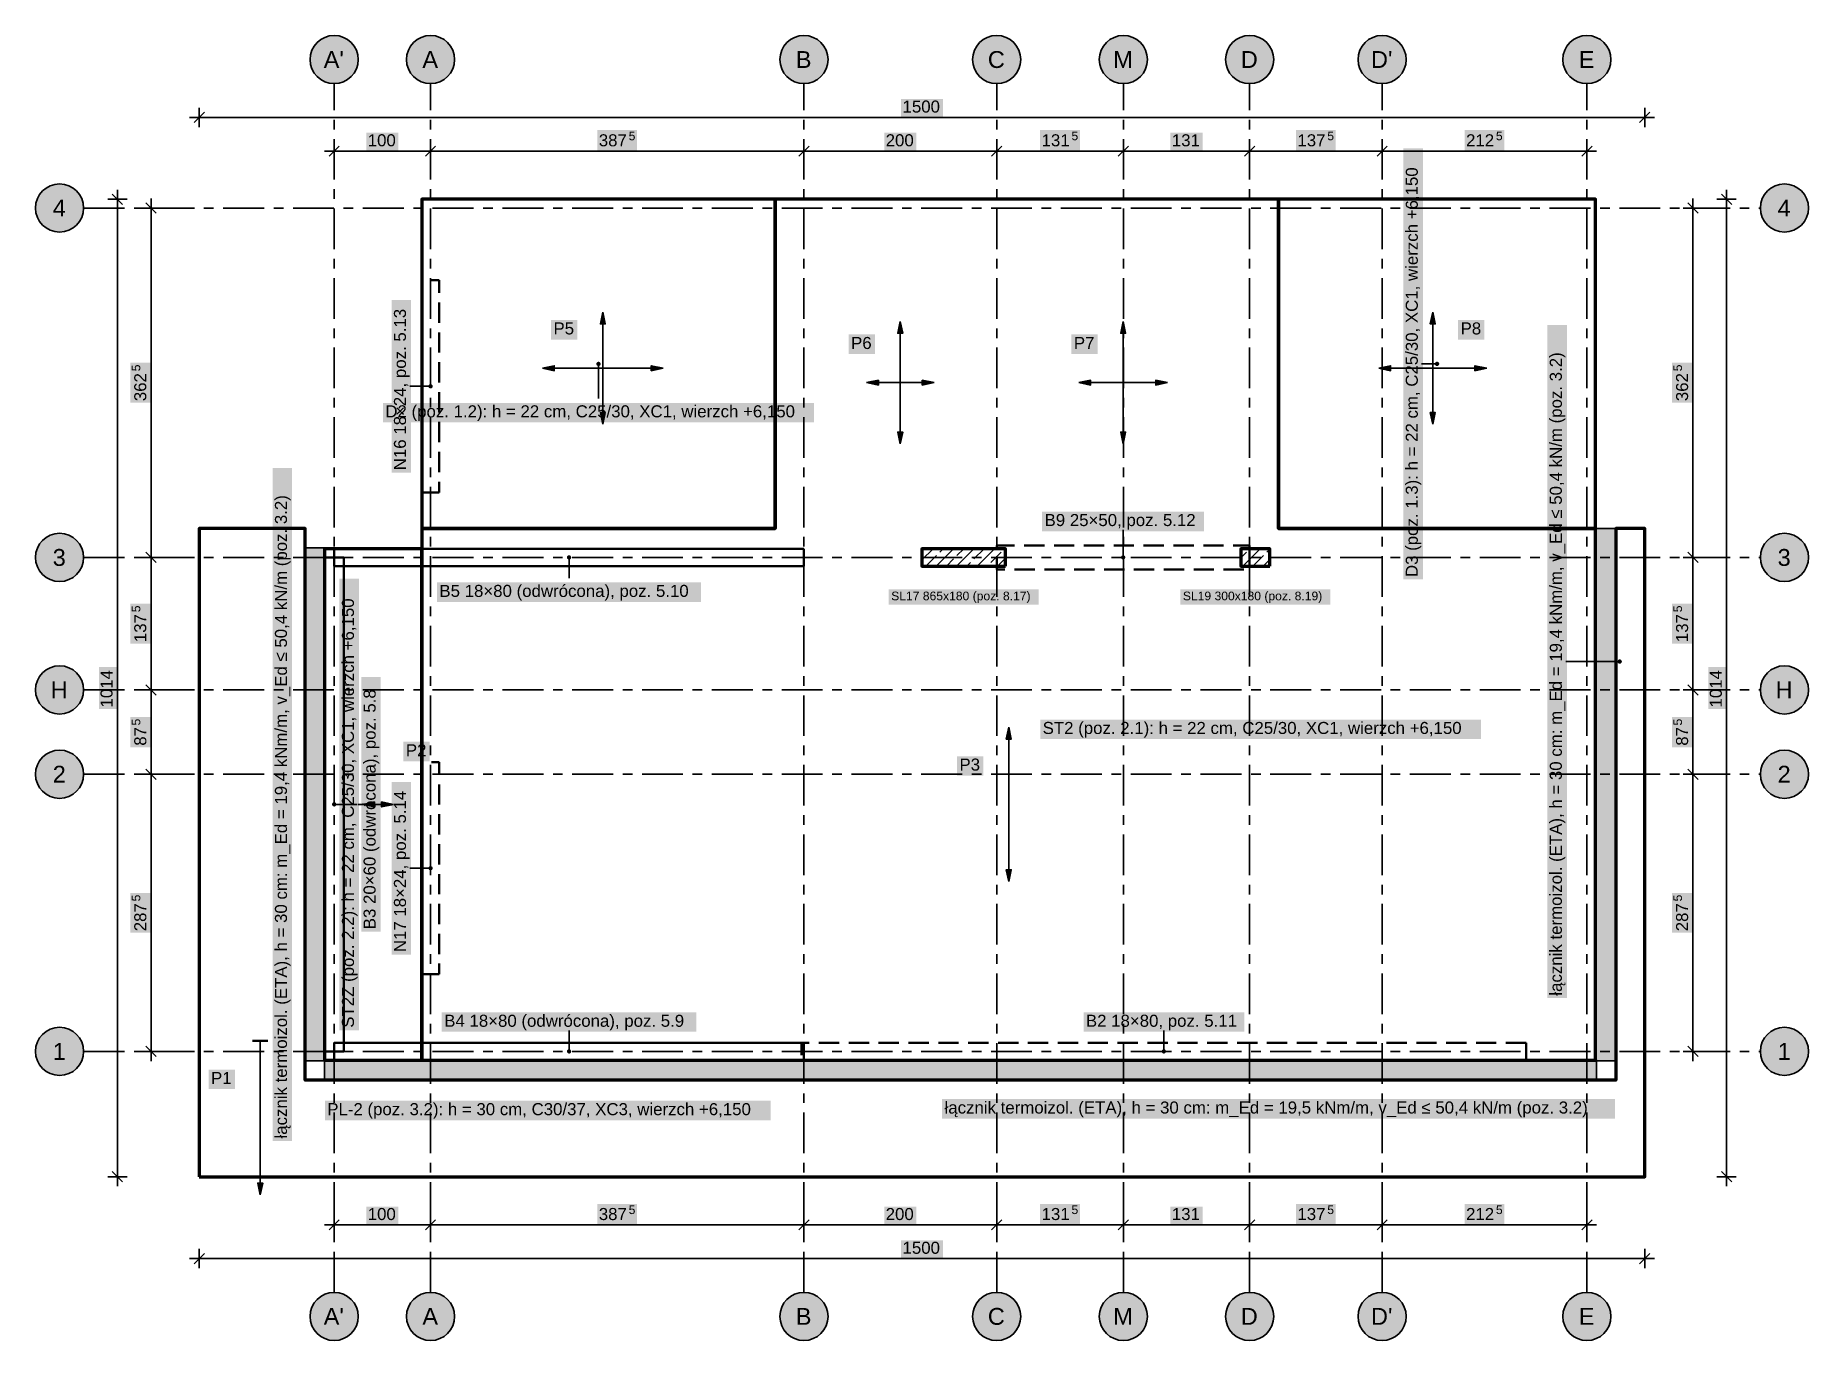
# Model space of a CAD drawing. Header units: metres. Extents: x -4.1 to 14.3, y -3 to 10.5.
import ezdxf

# ---------------------------------------------------------------- set-up
doc = ezdxf.new("R2010")
doc.units = ezdxf.units.M
doc.linetypes.add('KRESKOWA', pattern=[5.25, 4.2, -1.05])
doc.linetypes.add('PUNKTOWA', pattern=[10.5, 8.4, -1.05, 0, -1.05])
for name, color, linetype, lineweight in [('A-KRESKOWANIE', 8, 'Continuous', 18), ('A-MASKA', 7, 'Continuous', 18), ('A-OPISY', 2, 'Continuous', 25), ('K-KONSTR', 7, 'Continuous', 50), ('K-OSIE', 1, 'PUNKTOWA', 25), ('K-WYMIARY', 1, 'Continuous', 25)]:
    doc.layers.add(name, color=color, linetype=linetype, lineweight=lineweight)
doc.styles.add('PL_ARIAL', font='arial.ttf')

msp = doc.modelspace()

# ---------------------------------------------------------------- hatches: boundary and pattern name
at = {"layer": 'A-MASKA', "true_color": 0xffffff}
for points in [[(4.883, 9.697), (5.317, 9.697), (5.317, 9.88), (4.883, 9.88)], [(-0.667, 9.348), (-0.333, 9.348), (-0.333, 9.53), (-0.667, 9.53)], [(1.731, 9.348), (2.144, 9.348), (2.144, 9.558), (1.731, 9.558)], [(4.708, 9.348), (5.042, 9.348), (5.042, 9.53), (4.708, 9.53)], [(6.326, 9.348), (6.739, 9.348), (6.739, 9.558), (6.326, 9.558)], [(7.678, 9.348), (8.012, 9.348), (8.012, 9.53), (7.678, 9.53)], [(8.981, 9.348), (9.394, 9.348), (9.394, 9.558), (8.981, 9.558)], [(10.731, 9.348), (11.144, 9.348), (11.144, 9.558), (10.731, 9.558)], [(10.298, 4.896), (10.298, 9.369), (10.095, 9.369), (10.095, 4.896)], [(-0.203, 6.004), (-0.203, 7.796), (-0.405, 7.796), (-0.405, 6.004)], [(1.251, 7.385), (1.524, 7.385), (1.524, 7.587), (1.251, 7.587)], [(10.664, 7.385), (10.936, 7.385), (10.936, 7.587), (10.664, 7.587)], [(4.339, 7.235), (4.611, 7.235), (4.611, 7.438), (4.339, 7.438)], [(6.651, 7.235), (6.924, 7.235), (6.924, 7.438), (6.651, 7.438)], [(11.793, 0.553), (11.793, 7.535), (11.59, 7.535), (11.59, 0.553)], [(-2.907, 6.731), (-2.907, 7.144), (-3.117, 7.144), (-3.117, 6.731)], [(13.092, 6.731), (13.092, 7.144), (12.882, 7.144), (12.882, 6.731)], [(-0.494, 6.525), (3.979, 6.525), (3.979, 6.728), (-0.494, 6.728)], [(-1.438, -0.929), (-1.438, 6.054), (-1.64, 6.054), (-1.64, -0.929)], [(6.347, 5.397), (8.028, 5.397), (8.028, 5.6), (6.347, 5.6)], [(-0.743, 0.22), (-0.743, 4.905), (-0.945, 4.905), (-0.945, 0.22)], [(0.067, 4.662), (2.808, 4.662), (2.808, 4.865), (0.067, 4.865)], [(4.755, 4.635), (6.31, 4.635), (6.31, 4.795), (4.755, 4.795)], [(7.782, 4.635), (9.338, 4.635), (9.338, 4.795), (7.782, 4.795)], [(-2.907, 4.231), (-2.907, 4.644), (-3.117, 4.644), (-3.117, 4.231)], [(13.092, 4.231), (13.092, 4.644), (12.882, 4.644), (12.882, 4.231)], [(-3.257, 3.553), (-3.257, 3.987), (-3.44, 3.987), (-3.44, 3.553)], [(-0.518, 1.242), (-0.518, 3.883), (-0.72, 3.883), (-0.72, 1.242)], [(13.442, 3.553), (13.442, 3.987), (13.26, 3.987), (13.26, 3.553)], [(-2.907, 3.156), (-2.907, 3.469), (-3.117, 3.469), (-3.117, 3.156)], [(6.327, 3.24), (10.902, 3.24), (10.902, 3.443), (6.327, 3.443)], [(13.092, 3.156), (13.092, 3.469), (12.882, 3.469), (12.882, 3.156)], [(-0.281, 3.01), (-0.009, 3.01), (-0.009, 3.212), (-0.281, 3.212)], [(5.464, 2.86), (5.736, 2.86), (5.736, 3.062), (5.464, 3.062)], [(-0.203, 1.004), (-0.203, 2.796), (-0.405, 2.796), (-0.405, 1.004)], [(-2.907, 1.231), (-2.907, 1.644), (-3.117, 1.644), (-3.117, 1.231)], [(13.092, 1.231), (13.092, 1.644), (12.882, 1.644), (12.882, 1.231)], [(0.117, 0.203), (2.758, 0.203), (2.758, 0.405), (0.117, 0.405)], [(6.776, 0.203), (8.444, 0.203), (8.444, 0.405), (6.776, 0.405)], [(-2.303, -0.392), (-2.031, -0.392), (-2.031, -0.189), (-2.303, -0.189)], [(-1.097, -0.715), (3.528, -0.715), (3.528, -0.512), (-1.097, -0.512)], [(5.309, -0.698), (12.291, -0.698), (12.291, -0.495), (5.309, -0.495)], [(-0.667, -1.792), (-0.333, -1.792), (-0.333, -1.61), (-0.667, -1.61)], [(1.731, -1.792), (2.144, -1.792), (2.144, -1.583), (1.731, -1.583)], [(4.708, -1.792), (5.042, -1.792), (5.042, -1.61), (4.708, -1.61)], [(6.326, -1.792), (6.739, -1.792), (6.739, -1.583), (6.326, -1.583)], [(7.678, -1.792), (8.012, -1.792), (8.012, -1.61), (7.678, -1.61)], [(8.981, -1.792), (9.394, -1.792), (9.394, -1.583), (8.981, -1.583)], [(10.731, -1.792), (11.144, -1.792), (11.144, -1.583), (10.731, -1.583)], [(4.883, -2.143), (5.317, -2.143), (5.317, -1.96), (4.883, -1.96)]]:
    msp.add_hatch(color=7, dxfattribs=at).paths.add_polyline_path(points)
at = {"layer": 'A-OPISY', "true_color": 0x000000}
for points in [[(1.788, 7.669), (1.813, 7.547), (1.762, 7.547)], [(4.875, 7.572), (4.901, 7.45), (4.849, 7.45)], [(7.188, 7.572), (7.213, 7.45), (7.162, 7.45)], [(10.4, 7.669), (10.426, 7.547), (10.374, 7.547)], [(1.162, 7.088), (1.284, 7.113), (1.284, 7.062)], [(1.765, 7.133), (1.764, 7.138), (1.762, 7.144), (1.758, 7.148), (1.754, 7.152), (1.748, 7.154), (1.743, 7.155), (1.737, 7.154), (1.731, 7.152), (1.727, 7.148), (1.723, 7.144), (1.721, 7.138), (1.72, 7.133), (1.721, 7.127), (1.723, 7.121), (1.727, 7.117), (1.731, 7.113), (1.737, 7.111), (1.743, 7.11), (1.748, 7.111), (1.754, 7.113), (1.758, 7.117), (1.762, 7.121), (1.764, 7.127)], [(2.413, 7.088), (2.291, 7.062), (2.291, 7.113)], [(9.84, 7.088), (9.962, 7.113), (9.962, 7.062)], [(10.468, 7.133), (10.467, 7.138), (10.464, 7.144), (10.461, 7.148), (10.456, 7.152), (10.451, 7.154), (10.445, 7.155), (10.439, 7.154), (10.434, 7.152), (10.429, 7.148), (10.426, 7.144), (10.423, 7.138), (10.422, 7.133), (10.423, 7.127), (10.426, 7.121), (10.429, 7.117), (10.434, 7.113), (10.439, 7.111), (10.445, 7.11), (10.451, 7.111), (10.456, 7.113), (10.461, 7.117), (10.464, 7.121), (10.467, 7.127)], [(10.96, 7.088), (10.838, 7.062), (10.838, 7.113)], [(0.023, 6.9), (0.022, 6.906), (0.019, 6.911), (0.016, 6.916), (0.011, 6.919), (0.006, 6.922), (0, 6.923), (-0.006, 6.922), (-0.011, 6.919), (-0.016, 6.916), (-0.019, 6.911), (-0.022, 6.906), (-0.023, 6.9), (-0.022, 6.894), (-0.019, 6.889), (-0.016, 6.884), (-0.011, 6.881), (-0.006, 6.878), (0, 6.878), (0.006, 6.878), (0.011, 6.881), (0.016, 6.884), (0.019, 6.889), (0.022, 6.894)], [(4.525, 6.938), (4.647, 6.963), (4.647, 6.912)], [(5.225, 6.938), (5.103, 6.912), (5.103, 6.963)], [(6.728, 6.938), (6.85, 6.963), (6.85, 6.912)], [(7.647, 6.938), (7.525, 6.912), (7.525, 6.963)], [(1.788, 6.506), (1.762, 6.628), (1.813, 6.628)], [(10.4, 6.506), (10.374, 6.628), (10.426, 6.628)], [(4.875, 6.303), (4.849, 6.425), (4.901, 6.425)], [(7.188, 6.303), (7.162, 6.425), (7.213, 6.425)], [(1.46, 5.125), (1.459, 5.131), (1.457, 5.136), (1.453, 5.141), (1.449, 5.144), (1.443, 5.147), (1.438, 5.147), (1.432, 5.147), (1.426, 5.144), (1.422, 5.141), (1.418, 5.136), (1.416, 5.131), (1.415, 5.125), (1.416, 5.119), (1.418, 5.114), (1.422, 5.109), (1.426, 5.106), (1.432, 5.103), (1.438, 5.103), (1.443, 5.103), (1.449, 5.106), (1.453, 5.109), (1.457, 5.114), (1.459, 5.119)], [(7.21, 5.125), (7.209, 5.131), (7.207, 5.136), (7.203, 5.141), (7.199, 5.144), (7.193, 5.147), (7.188, 5.147), (7.182, 5.147), (7.176, 5.144), (7.172, 5.141), (7.168, 5.136), (7.166, 5.131), (7.165, 5.125), (7.166, 5.119), (7.168, 5.114), (7.172, 5.109), (7.176, 5.106), (7.182, 5.103), (7.188, 5.103), (7.193, 5.103), (7.199, 5.106), (7.203, 5.109), (7.207, 5.114), (7.209, 5.119)], [(12.363, 4.044), (12.362, 4.05), (12.359, 4.055), (12.356, 4.06), (12.351, 4.063), (12.346, 4.066), (12.34, 4.066), (12.334, 4.066), (12.329, 4.063), (12.324, 4.06), (12.321, 4.055), (12.318, 4.05), (12.317, 4.044), (12.318, 4.038), (12.321, 4.033), (12.324, 4.028), (12.329, 4.024), (12.334, 4.022), (12.34, 4.021), (12.346, 4.022), (12.351, 4.024), (12.356, 4.028), (12.359, 4.033), (12.362, 4.038)], [(6, 3.362), (6.026, 3.24), (5.974, 3.24)], [(-0.978, 2.562), (-0.978, 2.568), (-0.981, 2.574), (-0.984, 2.578), (-0.989, 2.582), (-0.994, 2.584), (-1, 2.585), (-1.006, 2.584), (-1.011, 2.582), (-1.016, 2.578), (-1.019, 2.574), (-1.022, 2.568), (-1.022, 2.562), (-1.022, 2.557), (-1.019, 2.551), (-1.016, 2.547), (-1.011, 2.543), (-1.006, 2.541), (-1, 2.54), (-0.994, 2.541), (-0.989, 2.543), (-0.984, 2.547), (-0.981, 2.551), (-0.978, 2.557)], [(-0.704, 2.562), (-0.582, 2.588), (-0.582, 2.537)], [(-0.573, 2.562), (-0.573, 2.568), (-0.576, 2.574), (-0.579, 2.578), (-0.584, 2.582), (-0.589, 2.584), (-0.595, 2.585), (-0.601, 2.584), (-0.606, 2.582), (-0.611, 2.578), (-0.614, 2.574), (-0.617, 2.568), (-0.618, 2.562), (-0.617, 2.557), (-0.614, 2.551), (-0.611, 2.547), (-0.606, 2.543), (-0.601, 2.541), (-0.595, 2.54), (-0.589, 2.541), (-0.584, 2.543), (-0.579, 2.547), (-0.576, 2.551), (-0.573, 2.557)], [(-0.386, 2.562), (-0.508, 2.537), (-0.508, 2.588)], [(0.023, 1.9), (0.022, 1.906), (0.019, 1.911), (0.016, 1.916), (0.011, 1.919), (0.006, 1.922), (0, 1.922), (-0.006, 1.922), (-0.011, 1.919), (-0.016, 1.916), (-0.019, 1.911), (-0.022, 1.906), (-0.023, 1.9), (-0.022, 1.894), (-0.019, 1.889), (-0.016, 1.884), (-0.011, 1.881), (-0.006, 1.878), (0, 1.877), (0.006, 1.878), (0.011, 1.881), (0.016, 1.884), (0.019, 1.889), (0.022, 1.894)], [(6, 1.762), (5.974, 1.885), (6.026, 1.885)], [(1.46, 0), (1.459, 0.006), (1.457, 0.011), (1.453, 0.016), (1.449, 0.019), (1.443, 0.022), (1.438, 0.023), (1.432, 0.022), (1.426, 0.019), (1.422, 0.016), (1.418, 0.011), (1.416, 0.006), (1.415, 0), (1.416, -0.006), (1.418, -0.011), (1.422, -0.016), (1.426, -0.019), (1.432, -0.022), (1.438, -0.023), (1.443, -0.022), (1.449, -0.019), (1.453, -0.016), (1.457, -0.011), (1.459, -0.006)], [(7.632, 0), (7.632, 0.006), (7.629, 0.011), (7.626, 0.016), (7.621, 0.019), (7.616, 0.022), (7.61, 0.023), (7.604, 0.022), (7.599, 0.019), (7.594, 0.016), (7.591, 0.011), (7.588, 0.006), (7.587, 0), (7.588, -0.006), (7.591, -0.011), (7.594, -0.016), (7.599, -0.019), (7.604, -0.022), (7.61, -0.023), (7.616, -0.022), (7.621, -0.019), (7.626, -0.016), (7.629, -0.011), (7.632, -0.006)], [(-1.767, -1.489), (-1.793, -1.367), (-1.741, -1.367)]]:
    msp.add_hatch(color=7, dxfattribs=at).paths.add_polyline_path(points)
at = {"layer": 'K-KONSTR', "true_color": 0x9a9a9a}
for points in [[(12.3, 5.425), (12.3, -0.099), (12.09, -0.099), (12.09, 5.425)], [(-1.3, -0.099), (-1.3, 5.224), (-1.1, 5.224), (-1.1, -0.099)], [(12.1, -0.3), (-1.1, -0.3), (-1.1, -0.09), (12.1, -0.09)]]:
    msp.add_hatch(color=7, dxfattribs=at).paths.add_polyline_path(points)
at = {"layer": 'K-OSIE', "true_color": 0xffffff}
for points in [[(-0.75, 10.29), (-0.752, 10.323), (-0.759, 10.355), (-0.769, 10.386), (-0.783, 10.415), (-0.802, 10.442), (-0.823, 10.467), (-0.848, 10.488), (-0.875, 10.507), (-0.904, 10.521), (-0.935, 10.531), (-0.967, 10.538), (-1, 10.54), (-1.033, 10.538), (-1.065, 10.531), (-1.096, 10.521), (-1.125, 10.507), (-1.152, 10.488), (-1.177, 10.467), (-1.198, 10.442), (-1.217, 10.415), (-1.231, 10.386), (-1.241, 10.355), (-1.248, 10.323), (-1.25, 10.29), (-1.248, 10.257), (-1.241, 10.225), (-1.231, 10.194), (-1.217, 10.165), (-1.198, 10.138), (-1.177, 10.113), (-1.152, 10.092), (-1.125, 10.073), (-1.096, 10.059), (-1.065, 10.049), (-1.033, 10.042), (-1, 10.04), (-0.967, 10.042), (-0.935, 10.049), (-0.904, 10.059), (-0.875, 10.073), (-0.848, 10.092), (-0.823, 10.113), (-0.802, 10.138), (-0.783, 10.165), (-0.769, 10.194), (-0.759, 10.225), (-0.752, 10.257)], [(0.25, 10.29), (0.248, 10.323), (0.241, 10.355), (0.231, 10.386), (0.217, 10.415), (0.198, 10.442), (0.177, 10.467), (0.152, 10.488), (0.125, 10.507), (0.096, 10.521), (0.065, 10.531), (0.033, 10.538), (0, 10.54), (-0.033, 10.538), (-0.065, 10.531), (-0.096, 10.521), (-0.125, 10.507), (-0.152, 10.488), (-0.177, 10.467), (-0.198, 10.442), (-0.217, 10.415), (-0.231, 10.386), (-0.241, 10.355), (-0.248, 10.323), (-0.25, 10.29), (-0.248, 10.257), (-0.241, 10.225), (-0.231, 10.194), (-0.217, 10.165), (-0.198, 10.138), (-0.177, 10.113), (-0.152, 10.092), (-0.125, 10.073), (-0.096, 10.059), (-0.065, 10.049), (-0.033, 10.042), (0, 10.04), (0.033, 10.042), (0.065, 10.049), (0.096, 10.059), (0.125, 10.073), (0.152, 10.092), (0.177, 10.113), (0.198, 10.138), (0.217, 10.165), (0.231, 10.194), (0.241, 10.225), (0.248, 10.257)], [(4.125, 10.29), (4.123, 10.323), (4.116, 10.355), (4.106, 10.386), (4.092, 10.415), (4.073, 10.442), (4.052, 10.467), (4.027, 10.488), (4, 10.507), (3.971, 10.521), (3.94, 10.531), (3.908, 10.538), (3.875, 10.54), (3.842, 10.538), (3.81, 10.531), (3.779, 10.521), (3.75, 10.507), (3.723, 10.488), (3.698, 10.467), (3.677, 10.442), (3.658, 10.415), (3.644, 10.386), (3.634, 10.355), (3.627, 10.323), (3.625, 10.29), (3.627, 10.257), (3.634, 10.225), (3.644, 10.194), (3.658, 10.165), (3.677, 10.138), (3.698, 10.113), (3.723, 10.092), (3.75, 10.073), (3.779, 10.059), (3.81, 10.049), (3.842, 10.042), (3.875, 10.04), (3.908, 10.042), (3.94, 10.049), (3.971, 10.059), (4, 10.073), (4.027, 10.092), (4.052, 10.113), (4.073, 10.138), (4.092, 10.165), (4.106, 10.194), (4.116, 10.225), (4.123, 10.257)], [(6.125, 10.29), (6.123, 10.323), (6.116, 10.355), (6.106, 10.386), (6.092, 10.415), (6.073, 10.442), (6.052, 10.467), (6.027, 10.488), (6, 10.507), (5.971, 10.521), (5.94, 10.531), (5.908, 10.538), (5.875, 10.54), (5.842, 10.538), (5.81, 10.531), (5.779, 10.521), (5.75, 10.507), (5.723, 10.488), (5.698, 10.467), (5.677, 10.442), (5.658, 10.415), (5.644, 10.386), (5.634, 10.355), (5.627, 10.323), (5.625, 10.29), (5.627, 10.257), (5.634, 10.225), (5.644, 10.194), (5.658, 10.165), (5.677, 10.138), (5.698, 10.113), (5.723, 10.092), (5.75, 10.073), (5.779, 10.059), (5.81, 10.049), (5.842, 10.042), (5.875, 10.04), (5.908, 10.042), (5.94, 10.049), (5.971, 10.059), (6, 10.073), (6.027, 10.092), (6.052, 10.113), (6.073, 10.138), (6.092, 10.165), (6.106, 10.194), (6.116, 10.225), (6.123, 10.257)], [(7.44, 10.29), (7.438, 10.323), (7.431, 10.355), (7.421, 10.386), (7.407, 10.415), (7.388, 10.442), (7.367, 10.467), (7.342, 10.488), (7.315, 10.507), (7.286, 10.521), (7.255, 10.531), (7.223, 10.538), (7.19, 10.54), (7.157, 10.538), (7.125, 10.531), (7.094, 10.521), (7.065, 10.507), (7.038, 10.488), (7.013, 10.467), (6.992, 10.442), (6.973, 10.415), (6.959, 10.386), (6.949, 10.355), (6.942, 10.323), (6.94, 10.29), (6.942, 10.257), (6.949, 10.225), (6.959, 10.194), (6.973, 10.165), (6.992, 10.138), (7.013, 10.113), (7.038, 10.092), (7.065, 10.073), (7.094, 10.059), (7.125, 10.049), (7.157, 10.042), (7.19, 10.04), (7.223, 10.042), (7.255, 10.049), (7.286, 10.059), (7.315, 10.073), (7.342, 10.092), (7.367, 10.113), (7.388, 10.138), (7.407, 10.165), (7.421, 10.194), (7.431, 10.225), (7.438, 10.257)], [(8.75, 10.29), (8.748, 10.323), (8.741, 10.355), (8.731, 10.386), (8.717, 10.415), (8.698, 10.442), (8.677, 10.467), (8.652, 10.488), (8.625, 10.507), (8.596, 10.521), (8.565, 10.531), (8.533, 10.538), (8.5, 10.54), (8.467, 10.538), (8.435, 10.531), (8.404, 10.521), (8.375, 10.507), (8.348, 10.488), (8.323, 10.467), (8.302, 10.442), (8.283, 10.415), (8.269, 10.386), (8.259, 10.355), (8.252, 10.323), (8.25, 10.29), (8.252, 10.257), (8.259, 10.225), (8.269, 10.194), (8.283, 10.165), (8.302, 10.138), (8.323, 10.113), (8.348, 10.092), (8.375, 10.073), (8.404, 10.059), (8.435, 10.049), (8.467, 10.042), (8.5, 10.04), (8.533, 10.042), (8.565, 10.049), (8.596, 10.059), (8.625, 10.073), (8.652, 10.092), (8.677, 10.113), (8.698, 10.138), (8.717, 10.165), (8.731, 10.194), (8.741, 10.225), (8.748, 10.257)], [(10.125, 10.29), (10.123, 10.323), (10.116, 10.355), (10.106, 10.386), (10.092, 10.415), (10.073, 10.442), (10.052, 10.467), (10.027, 10.488), (10, 10.507), (9.971, 10.521), (9.94, 10.531), (9.908, 10.538), (9.875, 10.54), (9.842, 10.538), (9.81, 10.531), (9.779, 10.521), (9.75, 10.507), (9.723, 10.488), (9.698, 10.467), (9.677, 10.442), (9.658, 10.415), (9.644, 10.386), (9.634, 10.355), (9.627, 10.323), (9.625, 10.29), (9.627, 10.257), (9.634, 10.225), (9.644, 10.194), (9.658, 10.165), (9.677, 10.138), (9.698, 10.113), (9.723, 10.092), (9.75, 10.073), (9.779, 10.059), (9.81, 10.049), (9.842, 10.042), (9.875, 10.04), (9.908, 10.042), (9.94, 10.049), (9.971, 10.059), (10, 10.073), (10.027, 10.092), (10.052, 10.113), (10.073, 10.138), (10.092, 10.165), (10.106, 10.194), (10.116, 10.225), (10.123, 10.257)], [(12.25, 10.29), (12.248, 10.323), (12.241, 10.355), (12.231, 10.386), (12.217, 10.415), (12.198, 10.442), (12.177, 10.467), (12.152, 10.488), (12.125, 10.507), (12.096, 10.521), (12.065, 10.531), (12.033, 10.538), (12, 10.54), (11.967, 10.538), (11.935, 10.531), (11.904, 10.521), (11.875, 10.507), (11.848, 10.488), (11.823, 10.467), (11.802, 10.442), (11.783, 10.415), (11.769, 10.386), (11.759, 10.355), (11.752, 10.323), (11.75, 10.29), (11.752, 10.257), (11.759, 10.225), (11.769, 10.194), (11.783, 10.165), (11.802, 10.138), (11.823, 10.113), (11.848, 10.092), (11.875, 10.073), (11.904, 10.059), (11.935, 10.049), (11.967, 10.042), (12, 10.04), (12.033, 10.042), (12.065, 10.049), (12.096, 10.059), (12.125, 10.073), (12.152, 10.092), (12.177, 10.113), (12.198, 10.138), (12.217, 10.165), (12.231, 10.194), (12.241, 10.225), (12.248, 10.257)], [(-3.6, 8.75), (-3.602, 8.783), (-3.609, 8.815), (-3.619, 8.846), (-3.633, 8.875), (-3.652, 8.902), (-3.673, 8.927), (-3.698, 8.948), (-3.725, 8.967), (-3.754, 8.981), (-3.785, 8.991), (-3.817, 8.998), (-3.85, 9), (-3.883, 8.998), (-3.915, 8.991), (-3.946, 8.981), (-3.975, 8.967), (-4.002, 8.948), (-4.027, 8.927), (-4.048, 8.902), (-4.067, 8.875), (-4.081, 8.846), (-4.091, 8.815), (-4.098, 8.783), (-4.1, 8.75), (-4.098, 8.717), (-4.091, 8.685), (-4.081, 8.654), (-4.067, 8.625), (-4.048, 8.598), (-4.027, 8.573), (-4.002, 8.552), (-3.975, 8.533), (-3.946, 8.519), (-3.915, 8.509), (-3.883, 8.502), (-3.85, 8.5), (-3.817, 8.502), (-3.785, 8.509), (-3.754, 8.519), (-3.725, 8.533), (-3.698, 8.552), (-3.673, 8.573), (-3.652, 8.598), (-3.633, 8.625), (-3.619, 8.654), (-3.609, 8.685), (-3.602, 8.717)], [(14.3, 8.75), (14.298, 8.783), (14.291, 8.815), (14.281, 8.846), (14.267, 8.875), (14.248, 8.902), (14.227, 8.927), (14.202, 8.948), (14.175, 8.967), (14.146, 8.981), (14.115, 8.991), (14.083, 8.998), (14.05, 9), (14.017, 8.998), (13.985, 8.991), (13.954, 8.981), (13.925, 8.967), (13.898, 8.948), (13.873, 8.927), (13.852, 8.902), (13.833, 8.875), (13.819, 8.846), (13.809, 8.815), (13.802, 8.783), (13.8, 8.75), (13.802, 8.717), (13.809, 8.685), (13.819, 8.654), (13.833, 8.625), (13.852, 8.598), (13.873, 8.573), (13.898, 8.552), (13.925, 8.533), (13.954, 8.519), (13.985, 8.509), (14.017, 8.502), (14.05, 8.5), (14.083, 8.502), (14.115, 8.509), (14.146, 8.519), (14.175, 8.533), (14.202, 8.552), (14.227, 8.573), (14.248, 8.598), (14.267, 8.625), (14.281, 8.654), (14.291, 8.685), (14.298, 8.717)], [(-3.6, 5.125), (-3.602, 5.158), (-3.609, 5.19), (-3.619, 5.221), (-3.633, 5.25), (-3.652, 5.277), (-3.673, 5.302), (-3.698, 5.323), (-3.725, 5.342), (-3.754, 5.356), (-3.785, 5.366), (-3.817, 5.373), (-3.85, 5.375), (-3.883, 5.373), (-3.915, 5.366), (-3.946, 5.356), (-3.975, 5.342), (-4.002, 5.323), (-4.027, 5.302), (-4.048, 5.277), (-4.067, 5.25), (-4.081, 5.221), (-4.091, 5.19), (-4.098, 5.158), (-4.1, 5.125), (-4.098, 5.092), (-4.091, 5.06), (-4.081, 5.029), (-4.067, 5), (-4.048, 4.973), (-4.027, 4.948), (-4.002, 4.927), (-3.975, 4.908), (-3.946, 4.894), (-3.915, 4.884), (-3.883, 4.877), (-3.85, 4.875), (-3.817, 4.877), (-3.785, 4.884), (-3.754, 4.894), (-3.725, 4.908), (-3.698, 4.927), (-3.673, 4.948), (-3.652, 4.973), (-3.633, 5), (-3.619, 5.029), (-3.609, 5.06), (-3.602, 5.092)], [(14.3, 5.125), (14.298, 5.158), (14.291, 5.19), (14.281, 5.221), (14.267, 5.25), (14.248, 5.277), (14.227, 5.302), (14.202, 5.323), (14.175, 5.342), (14.146, 5.356), (14.115, 5.366), (14.083, 5.373), (14.05, 5.375), (14.017, 5.373), (13.985, 5.366), (13.954, 5.356), (13.925, 5.342), (13.898, 5.323), (13.873, 5.302), (13.852, 5.277), (13.833, 5.25), (13.819, 5.221), (13.809, 5.19), (13.802, 5.158), (13.8, 5.125), (13.802, 5.092), (13.809, 5.06), (13.819, 5.029), (13.833, 5), (13.852, 4.973), (13.873, 4.948), (13.898, 4.927), (13.925, 4.908), (13.954, 4.894), (13.985, 4.884), (14.017, 4.877), (14.05, 4.875), (14.083, 4.877), (14.115, 4.884), (14.146, 4.894), (14.175, 4.908), (14.202, 4.927), (14.227, 4.948), (14.248, 4.973), (14.267, 5), (14.281, 5.029), (14.291, 5.06), (14.298, 5.092)], [(-3.6, 3.75), (-3.602, 3.783), (-3.609, 3.815), (-3.619, 3.846), (-3.633, 3.875), (-3.652, 3.902), (-3.673, 3.927), (-3.698, 3.948), (-3.725, 3.967), (-3.754, 3.981), (-3.785, 3.991), (-3.817, 3.998), (-3.85, 4), (-3.883, 3.998), (-3.915, 3.991), (-3.946, 3.981), (-3.975, 3.967), (-4.002, 3.948), (-4.027, 3.927), (-4.048, 3.902), (-4.067, 3.875), (-4.081, 3.846), (-4.091, 3.815), (-4.098, 3.783), (-4.1, 3.75), (-4.098, 3.717), (-4.091, 3.685), (-4.081, 3.654), (-4.067, 3.625), (-4.048, 3.598), (-4.027, 3.573), (-4.002, 3.552), (-3.975, 3.533), (-3.946, 3.519), (-3.915, 3.509), (-3.883, 3.502), (-3.85, 3.5), (-3.817, 3.502), (-3.785, 3.509), (-3.754, 3.519), (-3.725, 3.533), (-3.698, 3.552), (-3.673, 3.573), (-3.652, 3.598), (-3.633, 3.625), (-3.619, 3.654), (-3.609, 3.685), (-3.602, 3.717)], [(14.3, 3.75), (14.298, 3.783), (14.291, 3.815), (14.281, 3.846), (14.267, 3.875), (14.248, 3.902), (14.227, 3.927), (14.202, 3.948), (14.175, 3.967), (14.146, 3.981), (14.115, 3.991), (14.083, 3.998), (14.05, 4), (14.017, 3.998), (13.985, 3.991), (13.954, 3.981), (13.925, 3.967), (13.898, 3.948), (13.873, 3.927), (13.852, 3.902), (13.833, 3.875), (13.819, 3.846), (13.809, 3.815), (13.802, 3.783), (13.8, 3.75), (13.802, 3.717), (13.809, 3.685), (13.819, 3.654), (13.833, 3.625), (13.852, 3.598), (13.873, 3.573), (13.898, 3.552), (13.925, 3.533), (13.954, 3.519), (13.985, 3.509), (14.017, 3.502), (14.05, 3.5), (14.083, 3.502), (14.115, 3.509), (14.146, 3.519), (14.175, 3.533), (14.202, 3.552), (14.227, 3.573), (14.248, 3.598), (14.267, 3.625), (14.281, 3.654), (14.291, 3.685), (14.298, 3.717)], [(-3.6, 2.875), (-3.602, 2.908), (-3.609, 2.94), (-3.619, 2.971), (-3.633, 3), (-3.652, 3.027), (-3.673, 3.052), (-3.698, 3.073), (-3.725, 3.092), (-3.754, 3.106), (-3.785, 3.116), (-3.817, 3.123), (-3.85, 3.125), (-3.883, 3.123), (-3.915, 3.116), (-3.946, 3.106), (-3.975, 3.092), (-4.002, 3.073), (-4.027, 3.052), (-4.048, 3.027), (-4.067, 3), (-4.081, 2.971), (-4.091, 2.94), (-4.098, 2.908), (-4.1, 2.875), (-4.098, 2.842), (-4.091, 2.81), (-4.081, 2.779), (-4.067, 2.75), (-4.048, 2.723), (-4.027, 2.698), (-4.002, 2.677), (-3.975, 2.658), (-3.946, 2.644), (-3.915, 2.634), (-3.883, 2.627), (-3.85, 2.625), (-3.817, 2.627), (-3.785, 2.634), (-3.754, 2.644), (-3.725, 2.658), (-3.698, 2.677), (-3.673, 2.698), (-3.652, 2.723), (-3.633, 2.75), (-3.619, 2.779), (-3.609, 2.81), (-3.602, 2.842)], [(14.3, 2.875), (14.298, 2.908), (14.291, 2.94), (14.281, 2.971), (14.267, 3), (14.248, 3.027), (14.227, 3.052), (14.202, 3.073), (14.175, 3.092), (14.146, 3.106), (14.115, 3.116), (14.083, 3.123), (14.05, 3.125), (14.017, 3.123), (13.985, 3.116), (13.954, 3.106), (13.925, 3.092), (13.898, 3.073), (13.873, 3.052), (13.852, 3.027), (13.833, 3), (13.819, 2.971), (13.809, 2.94), (13.802, 2.908), (13.8, 2.875), (13.802, 2.842), (13.809, 2.81), (13.819, 2.779), (13.833, 2.75), (13.852, 2.723), (13.873, 2.698), (13.898, 2.677), (13.925, 2.658), (13.954, 2.644), (13.985, 2.634), (14.017, 2.627), (14.05, 2.625), (14.083, 2.627), (14.115, 2.634), (14.146, 2.644), (14.175, 2.658), (14.202, 2.677), (14.227, 2.698), (14.248, 2.723), (14.267, 2.75), (14.281, 2.779), (14.291, 2.81), (14.298, 2.842)], [(-3.6, 0), (-3.602, 0.033), (-3.609, 0.065), (-3.619, 0.096), (-3.633, 0.125), (-3.652, 0.152), (-3.673, 0.177), (-3.698, 0.198), (-3.725, 0.217), (-3.754, 0.231), (-3.785, 0.241), (-3.817, 0.248), (-3.85, 0.25), (-3.883, 0.248), (-3.915, 0.241), (-3.946, 0.231), (-3.975, 0.217), (-4.002, 0.198), (-4.027, 0.177), (-4.048, 0.152), (-4.067, 0.125), (-4.081, 0.096), (-4.091, 0.065), (-4.098, 0.033), (-4.1, 0), (-4.098, -0.033), (-4.091, -0.065), (-4.081, -0.096), (-4.067, -0.125), (-4.048, -0.152), (-4.027, -0.177), (-4.002, -0.198), (-3.975, -0.217), (-3.946, -0.231), (-3.915, -0.241), (-3.883, -0.248), (-3.85, -0.25), (-3.817, -0.248), (-3.785, -0.241), (-3.754, -0.231), (-3.725, -0.217), (-3.698, -0.198), (-3.673, -0.177), (-3.652, -0.152), (-3.633, -0.125), (-3.619, -0.096), (-3.609, -0.065), (-3.602, -0.033)], [(14.3, 0), (14.298, 0.033), (14.291, 0.065), (14.281, 0.096), (14.267, 0.125), (14.248, 0.152), (14.227, 0.177), (14.202, 0.198), (14.175, 0.217), (14.146, 0.231), (14.115, 0.241), (14.083, 0.248), (14.05, 0.25), (14.017, 0.248), (13.985, 0.241), (13.954, 0.231), (13.925, 0.217), (13.898, 0.198), (13.873, 0.177), (13.852, 0.152), (13.833, 0.125), (13.819, 0.096), (13.809, 0.065), (13.802, 0.033), (13.8, 0), (13.802, -0.033), (13.809, -0.065), (13.819, -0.096), (13.833, -0.125), (13.852, -0.152), (13.873, -0.177), (13.898, -0.198), (13.925, -0.217), (13.954, -0.231), (13.985, -0.241), (14.017, -0.248), (14.05, -0.25), (14.083, -0.248), (14.115, -0.241), (14.146, -0.231), (14.175, -0.217), (14.202, -0.198), (14.227, -0.177), (14.248, -0.152), (14.267, -0.125), (14.281, -0.096), (14.291, -0.065), (14.298, -0.033)], [(-0.75, -2.75), (-0.752, -2.717), (-0.759, -2.685), (-0.769, -2.654), (-0.783, -2.625), (-0.802, -2.598), (-0.823, -2.573), (-0.848, -2.552), (-0.875, -2.533), (-0.904, -2.519), (-0.935, -2.509), (-0.967, -2.502), (-1, -2.5), (-1.033, -2.502), (-1.065, -2.509), (-1.096, -2.519), (-1.125, -2.533), (-1.152, -2.552), (-1.177, -2.573), (-1.198, -2.598), (-1.217, -2.625), (-1.231, -2.654), (-1.241, -2.685), (-1.248, -2.717), (-1.25, -2.75), (-1.248, -2.783), (-1.241, -2.815), (-1.231, -2.846), (-1.217, -2.875), (-1.198, -2.902), (-1.177, -2.927), (-1.152, -2.948), (-1.125, -2.967), (-1.096, -2.981), (-1.065, -2.991), (-1.033, -2.998), (-1, -3), (-0.967, -2.998), (-0.935, -2.991), (-0.904, -2.981), (-0.875, -2.967), (-0.848, -2.948), (-0.823, -2.927), (-0.802, -2.902), (-0.783, -2.875), (-0.769, -2.846), (-0.759, -2.815), (-0.752, -2.783)], [(0.25, -2.75), (0.248, -2.717), (0.241, -2.685), (0.231, -2.654), (0.217, -2.625), (0.198, -2.598), (0.177, -2.573), (0.152, -2.552), (0.125, -2.533), (0.096, -2.519), (0.065, -2.509), (0.033, -2.502), (0, -2.5), (-0.033, -2.502), (-0.065, -2.509), (-0.096, -2.519), (-0.125, -2.533), (-0.152, -2.552), (-0.177, -2.573), (-0.198, -2.598), (-0.217, -2.625), (-0.231, -2.654), (-0.241, -2.685), (-0.248, -2.717), (-0.25, -2.75), (-0.248, -2.783), (-0.241, -2.815), (-0.231, -2.846), (-0.217, -2.875), (-0.198, -2.902), (-0.177, -2.927), (-0.152, -2.948), (-0.125, -2.967), (-0.096, -2.981), (-0.065, -2.991), (-0.033, -2.998), (0, -3), (0.033, -2.998), (0.065, -2.991), (0.096, -2.981), (0.125, -2.967), (0.152, -2.948), (0.177, -2.927), (0.198, -2.902), (0.217, -2.875), (0.231, -2.846), (0.241, -2.815), (0.248, -2.783)], [(4.125, -2.75), (4.123, -2.717), (4.116, -2.685), (4.106, -2.654), (4.092, -2.625), (4.073, -2.598), (4.052, -2.573), (4.027, -2.552), (4, -2.533), (3.971, -2.519), (3.94, -2.509), (3.908, -2.502), (3.875, -2.5), (3.842, -2.502), (3.81, -2.509), (3.779, -2.519), (3.75, -2.533), (3.723, -2.552), (3.698, -2.573), (3.677, -2.598), (3.658, -2.625), (3.644, -2.654), (3.634, -2.685), (3.627, -2.717), (3.625, -2.75), (3.627, -2.783), (3.634, -2.815), (3.644, -2.846), (3.658, -2.875), (3.677, -2.902), (3.698, -2.927), (3.723, -2.948), (3.75, -2.967), (3.779, -2.981), (3.81, -2.991), (3.842, -2.998), (3.875, -3), (3.908, -2.998), (3.94, -2.991), (3.971, -2.981), (4, -2.967), (4.027, -2.948), (4.052, -2.927), (4.073, -2.902), (4.092, -2.875), (4.106, -2.846), (4.116, -2.815), (4.123, -2.783)], [(6.125, -2.75), (6.123, -2.717), (6.116, -2.685), (6.106, -2.654), (6.092, -2.625), (6.073, -2.598), (6.052, -2.573), (6.027, -2.552), (6, -2.533), (5.971, -2.519), (5.94, -2.509), (5.908, -2.502), (5.875, -2.5), (5.842, -2.502), (5.81, -2.509), (5.779, -2.519), (5.75, -2.533), (5.723, -2.552), (5.698, -2.573), (5.677, -2.598), (5.658, -2.625), (5.644, -2.654), (5.634, -2.685), (5.627, -2.717), (5.625, -2.75), (5.627, -2.783), (5.634, -2.815), (5.644, -2.846), (5.658, -2.875), (5.677, -2.902), (5.698, -2.927), (5.723, -2.948), (5.75, -2.967), (5.779, -2.981), (5.81, -2.991), (5.842, -2.998), (5.875, -3), (5.908, -2.998), (5.94, -2.991), (5.971, -2.981), (6, -2.967), (6.027, -2.948), (6.052, -2.927), (6.073, -2.902), (6.092, -2.875), (6.106, -2.846), (6.116, -2.815), (6.123, -2.783)], [(7.44, -2.75), (7.438, -2.717), (7.431, -2.685), (7.421, -2.654), (7.407, -2.625), (7.388, -2.598), (7.367, -2.573), (7.342, -2.552), (7.315, -2.533), (7.286, -2.519), (7.255, -2.509), (7.223, -2.502), (7.19, -2.5), (7.157, -2.502), (7.125, -2.509), (7.094, -2.519), (7.065, -2.533), (7.038, -2.552), (7.013, -2.573), (6.992, -2.598), (6.973, -2.625), (6.959, -2.654), (6.949, -2.685), (6.942, -2.717), (6.94, -2.75), (6.942, -2.783), (6.949, -2.815), (6.959, -2.846), (6.973, -2.875), (6.992, -2.902), (7.013, -2.927), (7.038, -2.948), (7.065, -2.967), (7.094, -2.981), (7.125, -2.991), (7.157, -2.998), (7.19, -3), (7.223, -2.998), (7.255, -2.991), (7.286, -2.981), (7.315, -2.967), (7.342, -2.948), (7.367, -2.927), (7.388, -2.902), (7.407, -2.875), (7.421, -2.846), (7.431, -2.815), (7.438, -2.783)], [(8.75, -2.75), (8.748, -2.717), (8.741, -2.685), (8.731, -2.654), (8.717, -2.625), (8.698, -2.598), (8.677, -2.573), (8.652, -2.552), (8.625, -2.533), (8.596, -2.519), (8.565, -2.509), (8.533, -2.502), (8.5, -2.5), (8.467, -2.502), (8.435, -2.509), (8.404, -2.519), (8.375, -2.533), (8.348, -2.552), (8.323, -2.573), (8.302, -2.598), (8.283, -2.625), (8.269, -2.654), (8.259, -2.685), (8.252, -2.717), (8.25, -2.75), (8.252, -2.783), (8.259, -2.815), (8.269, -2.846), (8.283, -2.875), (8.302, -2.902), (8.323, -2.927), (8.348, -2.948), (8.375, -2.967), (8.404, -2.981), (8.435, -2.991), (8.467, -2.998), (8.5, -3), (8.533, -2.998), (8.565, -2.991), (8.596, -2.981), (8.625, -2.967), (8.652, -2.948), (8.677, -2.927), (8.698, -2.902), (8.717, -2.875), (8.731, -2.846), (8.741, -2.815), (8.748, -2.783)], [(10.125, -2.75), (10.123, -2.717), (10.116, -2.685), (10.106, -2.654), (10.092, -2.625), (10.073, -2.598), (10.052, -2.573), (10.027, -2.552), (10, -2.533), (9.971, -2.519), (9.94, -2.509), (9.908, -2.502), (9.875, -2.5), (9.842, -2.502), (9.81, -2.509), (9.779, -2.519), (9.75, -2.533), (9.723, -2.552), (9.698, -2.573), (9.677, -2.598), (9.658, -2.625), (9.644, -2.654), (9.634, -2.685), (9.627, -2.717), (9.625, -2.75), (9.627, -2.783), (9.634, -2.815), (9.644, -2.846), (9.658, -2.875), (9.677, -2.902), (9.698, -2.927), (9.723, -2.948), (9.75, -2.967), (9.779, -2.981), (9.81, -2.991), (9.842, -2.998), (9.875, -3), (9.908, -2.998), (9.94, -2.991), (9.971, -2.981), (10, -2.967), (10.027, -2.948), (10.052, -2.927), (10.073, -2.902), (10.092, -2.875), (10.106, -2.846), (10.116, -2.815), (10.123, -2.783)], [(12.25, -2.75), (12.248, -2.717), (12.241, -2.685), (12.231, -2.654), (12.217, -2.625), (12.198, -2.598), (12.177, -2.573), (12.152, -2.552), (12.125, -2.533), (12.096, -2.519), (12.065, -2.509), (12.033, -2.502), (12, -2.5), (11.967, -2.502), (11.935, -2.509), (11.904, -2.519), (11.875, -2.533), (11.848, -2.552), (11.823, -2.573), (11.802, -2.598), (11.783, -2.625), (11.769, -2.654), (11.759, -2.685), (11.752, -2.717), (11.75, -2.75), (11.752, -2.783), (11.759, -2.815), (11.769, -2.846), (11.783, -2.875), (11.802, -2.902), (11.823, -2.927), (11.848, -2.948), (11.875, -2.967), (11.904, -2.981), (11.935, -2.991), (11.967, -2.998), (12, -3), (12.033, -2.998), (12.065, -2.991), (12.096, -2.981), (12.125, -2.967), (12.152, -2.948), (12.177, -2.927), (12.198, -2.902), (12.217, -2.875), (12.231, -2.846), (12.241, -2.815), (12.248, -2.783)]]:
    msp.add_hatch(color=7, dxfattribs=at).paths.add_polyline_path(points)

# ---------------------------------------------------------------- linework, layer by layer
at = {"layer": 'A-KRESKOWANIE', "lineweight": 25, "ltscale": 0.05}
for points in [[(5.1, 5.1), (5.215, 5.215)], [(5.109, 5.215), (5.109, 5.215)], [(5.247, 5.035), (5.427, 5.215)], [(5.286, 5.18), (5.321, 5.215)], [(5.459, 5.035), (5.639, 5.215)], [(5.462, 5.144), (5.533, 5.215)], [(5.639, 5.109), (5.745, 5.215)], [(5.671, 5.035), (5.851, 5.215)], [(5.816, 5.073), (5.922, 5.18)], [(5.957, 5.215), (5.957, 5.215)], [(8.41, 5.122), (8.468, 5.18)], [(8.429, 5.035), (8.609, 5.215)], [(8.503, 5.215), (8.503, 5.215)], [(8.68, 5.18), (8.71, 5.21)], [(5.144, 5.038), (5.25, 5.144)], [(5.353, 5.035), (5.427, 5.109)], [(5.565, 5.035), (5.604, 5.073)], [(5.777, 5.035), (5.781, 5.038)], [(5.884, 5.035), (5.965, 5.116)], [(8.538, 5.038), (8.644, 5.144)], [(8.641, 5.035), (8.71, 5.104)]]:
    msp.add_lwpolyline(points, dxfattribs=at)
at = {"layer": 'A-OPISY', "lineweight": 35, "ltscale": 0.05}
for points in [[(1.788, 7.669), (1.813, 7.547), (1.762, 7.547)], [(4.875, 7.572), (4.901, 7.45), (4.849, 7.45)], [(7.188, 7.572), (7.213, 7.45), (7.162, 7.45)], [(10.4, 7.669), (10.426, 7.547), (10.374, 7.547)], [(1.162, 7.088), (1.284, 7.113), (1.284, 7.062)], [(2.413, 7.088), (2.291, 7.062), (2.291, 7.113)], [(9.84, 7.088), (9.962, 7.113), (9.962, 7.062)], [(10.96, 7.088), (10.838, 7.062), (10.838, 7.113)], [(4.525, 6.938), (4.647, 6.963), (4.647, 6.912)], [(5.225, 6.938), (5.103, 6.912), (5.103, 6.963)], [(6.728, 6.938), (6.85, 6.963), (6.85, 6.912)], [(7.647, 6.938), (7.525, 6.912), (7.525, 6.963)], [(1.788, 6.506), (1.762, 6.628), (1.813, 6.628)], [(10.4, 6.506), (10.374, 6.628), (10.426, 6.628)], [(4.875, 6.303), (4.849, 6.425), (4.901, 6.425)], [(7.188, 6.303), (7.162, 6.425), (7.213, 6.425)], [(6, 3.362), (6.026, 3.24), (5.974, 3.24)], [(-0.704, 2.562), (-0.582, 2.588), (-0.582, 2.537)], [(-0.386, 2.562), (-0.508, 2.537), (-0.508, 2.588)], [(6, 1.762), (5.974, 1.885), (6.026, 1.885)], [(-1.767, -1.489), (-1.793, -1.367), (-1.741, -1.367)]]:
    msp.add_lwpolyline(points, close=True, dxfattribs=at)
for points in [[(1.788, 6.506), (1.788, 7.669)], [(4.875, 6.303), (4.875, 7.572)], [(7.188, 6.303), (7.188, 7.572)], [(10.4, 6.506), (10.4, 7.669)], [(1.162, 7.088), (2.413, 7.088)], [(1.743, 7.133), (1.743, 6.772)], [(9.84, 7.088), (10.96, 7.088)], [(10.445, 7.133), (10.285, 7.133)], [(0, 6.9), (-0.215, 6.9)], [(4.525, 6.938), (5.225, 6.938)], [(6.728, 6.938), (7.647, 6.938)], [(7.188, 5.125), (7.188, 5.41)], [(1.438, 5.125), (1.438, 4.91)], [(12.34, 4.044), (11.78, 4.044)], [(6, 1.762), (6, 3.362)], [(-1, 2.562), (-0.765, 2.562)], [(-0.595, 2.562), (-0.755, 2.562)], [(-0.704, 2.562), (-0.386, 2.562)], [(0, 1.9), (-0.215, 1.9)], [(1.438, 0), (1.438, 0.215)], [(7.61, 0), (7.61, 0.215)], [(-1.767, 0.111), (-1.767, -1.489)]]:
    msp.add_lwpolyline(points, dxfattribs=at)
at = {"layer": 'A-OPISY', "lineweight": 50, "ltscale": 0.05}
msp.add_lwpolyline([(-1.847, 0.111), (-1.687, 0.111)], dxfattribs=at)
at = {"layer": 'K-KONSTR', "lineweight": 70, "ltscale": 0.05}
for points in [[(-0.09, -0.09), (12.09, -0.09), (12.09, 5.425), (8.8, 5.425), (8.8, 8.84), (3.575, 8.84), (3.575, 5.425), (-0.09, 5.425)], [(-0.09, 5.425), (3.575, 5.425), (3.575, 8.84), (-0.09, 8.84)], [(8.8, 5.425), (12.09, 5.425), (12.09, 8.84), (8.8, 8.84)], [(-2.4, -1.3), (12.6, -1.3), (12.6, 5.425), (12.3, 5.425), (12.3, -0.3), (-1.3, -0.3), (-1.3, 5.425), (-2.4, 5.425)], [(-1.1, -0.09), (-0.09, -0.09), (-0.09, 5.215), (-1.1, 5.215)], [(5.965, 5.035), (5.965, 5.215), (5.1, 5.215), (5.1, 5.035)], [(8.71, 5.035), (8.71, 5.215), (8.41, 5.215), (8.41, 5.035)]]:
    msp.add_lwpolyline(points, close=True, dxfattribs=at)
at = {"layer": 'K-KONSTR', "linetype": 'KRESKOWA', "lineweight": 50, "ltscale": 0.05, "flags": 128}
for points in [[(0.09, 5.8), (-0.09, 5.8), (-0.09, 8), (0.09, 8)], [(8.5, 5.25), (8.5, 5), (5.875, 5), (5.875, 5.25)], [(0.09, 0.8), (-0.09, 0.8), (-0.09, 3), (0.09, 3)], [(11.37, 0.09), (11.37, -0.09), (3.85, -0.09), (3.85, 0.09)]]:
    msp.add_lwpolyline(points, close=True, dxfattribs=at)
at = {"layer": 'K-KONSTR', "lineweight": 35, "ltscale": 0.05}
for points in [[(12.3, 5.425), (12.3, -0.099), (12.09, -0.099), (12.09, 5.425)], [(-1.3, -0.099), (-1.3, 5.224), (-1.1, 5.224), (-1.1, -0.099)], [(12.1, -0.3), (-1.1, -0.3), (-1.1, -0.09), (12.1, -0.09)]]:
    msp.add_lwpolyline(points, close=True, dxfattribs=at)
at = {"layer": 'K-KONSTR', "lineweight": 50, "ltscale": 0.05}
for points in [[(3.875, 5.215), (3.875, 5.035), (-1, 5.035), (-1, 5.215)], [(-1.1, 5.125), (-0.9, 5.125), (-0.9, 0), (-1.1, 0)], [(3.875, 0.09), (3.875, -0.09), (-1, -0.09), (-1, 0.09)]]:
    msp.add_lwpolyline(points, close=True, dxfattribs=at)
at = {"layer": 'K-OSIE', "linetype": 'PUNKTOWA', "lineweight": 35, "ltscale": 0.05018, "flags": 128}
for points in [[(-1, -2.5), (-1, 10.04)], [(0, -2.5), (0, 10.04)], [(3.875, -2.5), (3.875, 10.04)], [(5.875, -2.5), (5.875, 10.04)], [(7.19, -2.5), (7.19, 10.04)], [(8.5, -2.5), (8.5, 10.04)], [(9.875, -2.5), (9.875, 10.04)], [(12, -2.5), (12, 10.04)]]:
    msp.add_lwpolyline(points, dxfattribs=at)
at = {"layer": 'K-OSIE', "linetype": 'PUNKTOWA', "lineweight": 35, "ltscale": 0.050523, "flags": 128}
for points in [[(-3.6, 8.75), (13.8, 8.75)], [(-3.6, 5.125), (13.8, 5.125)], [(-3.6, 3.75), (13.8, 3.75)], [(-3.6, 2.875), (13.8, 2.875)], [(-3.6, 0), (13.8, 0)]]:
    msp.add_lwpolyline(points, dxfattribs=at)
at = {"layer": 'K-OSIE', "linetype": 'Continuous', "lineweight": 35, "ltscale": 0.05}
for centre in [(-1, 10.29), (0, 10.29), (3.875, 10.29), (5.875, 10.29), (7.19, 10.29), (8.5, 10.29), (9.875, 10.29), (12, 10.29), (-3.85, 8.75), (14.05, 8.75), (-3.85, 5.125), (14.05, 5.125), (-3.85, 3.75), (14.05, 3.75), (-3.85, 2.875), (14.05, 2.875), (-3.85, 0), (14.05, 0), (-1, -2.75), (0, -2.75), (3.875, -2.75), (5.875, -2.75), (7.19, -2.75), (8.5, -2.75), (9.875, -2.75), (12, -2.75)]:
    msp.add_circle(centre, 0.25, dxfattribs=at)
at = {"layer": 'K-WYMIARY', "lineweight": 35, "ltscale": 0.05}
for points in [[(-2.4, 9.59), (-2.4, 9.79)], [(12.6, 9.59), (12.6, 9.79)], [(-2.5, 9.69), (12.7, 9.69)], [(-2.453, 9.637), (-2.347, 9.743)], [(12.547, 9.637), (12.653, 9.743)], [(-1.053, 9.287), (-0.947, 9.393)], [(-1, 9.24), (-1, 9.44)], [(-0.053, 9.287), (0.053, 9.393)], [(0, 9.24), (0, 9.44)], [(3.822, 9.287), (3.928, 9.393)], [(3.875, 9.24), (3.875, 9.44)], [(5.822, 9.287), (5.928, 9.393)], [(5.875, 9.24), (5.875, 9.44)], [(7.137, 9.287), (7.243, 9.393)], [(7.19, 9.24), (7.19, 9.44)], [(8.447, 9.287), (8.553, 9.393)], [(8.5, 9.24), (8.5, 9.44)], [(9.822, 9.287), (9.928, 9.393)], [(9.875, 9.24), (9.875, 9.44)], [(11.947, 9.287), (12.053, 9.393)], [(12, 9.24), (12, 9.44)], [(-1.1, 9.34), (12.1, 9.34)], [(-3.15, 8.84), (-3.35, 8.84)], [(-3.197, 8.787), (-3.303, 8.893)], [(-3.25, -1.4), (-3.25, 8.94)], [(-2.9, -0.1), (-2.9, 8.85)], [(13.1, -0.1), (13.1, 8.85)], [(13.35, 8.84), (13.55, 8.84)], [(13.503, 8.787), (13.397, 8.893)], [(13.45, -1.4), (13.45, 8.94)], [(-2.8, 8.75), (-3, 8.75)], [(-2.847, 8.697), (-2.953, 8.803)], [(13, 8.75), (13.2, 8.75)], [(13.153, 8.697), (13.047, 8.803)], [(-2.847, 5.072), (-2.953, 5.178)], [(13.153, 5.072), (13.047, 5.178)], [(-2.8, 5.125), (-3, 5.125)], [(13, 5.125), (13.2, 5.125)], [(-2.8, 3.75), (-3, 3.75)], [(-2.847, 3.697), (-2.953, 3.803)], [(13, 3.75), (13.2, 3.75)], [(13.153, 3.697), (13.047, 3.803)], [(-2.8, 2.875), (-3, 2.875)], [(-2.847, 2.822), (-2.953, 2.928)], [(13, 2.875), (13.2, 2.875)], [(13.153, 2.822), (13.047, 2.928)], [(-2.8, 0), (-3, 0)], [(-2.847, -0.053), (-2.953, 0.053)], [(13, 0), (13.2, 0)], [(13.153, -0.053), (13.047, 0.053)], [(-3.197, -1.353), (-3.303, -1.247)], [(13.503, -1.353), (13.397, -1.247)], [(-3.15, -1.3), (-3.35, -1.3)], [(13.35, -1.3), (13.55, -1.3)], [(-1.1, -1.8), (12.1, -1.8)], [(-1.053, -1.853), (-0.947, -1.747)], [(-1, -1.7), (-1, -1.9)], [(-0.053, -1.853), (0.053, -1.747)], [(0, -1.7), (0, -1.9)], [(3.822, -1.853), (3.928, -1.747)], [(3.875, -1.7), (3.875, -1.9)], [(5.822, -1.853), (5.928, -1.747)], [(5.875, -1.7), (5.875, -1.9)], [(7.137, -1.853), (7.243, -1.747)], [(7.19, -1.7), (7.19, -1.9)], [(8.447, -1.853), (8.553, -1.747)], [(8.5, -1.7), (8.5, -1.9)], [(9.822, -1.853), (9.928, -1.747)], [(9.875, -1.7), (9.875, -1.9)], [(11.947, -1.853), (12.053, -1.747)], [(12, -1.7), (12, -1.9)], [(-2.5, -2.15), (12.7, -2.15)], [(-2.453, -2.203), (-2.347, -2.097)], [(-2.4, -2.05), (-2.4, -2.25)], [(12.547, -2.203), (12.653, -2.097)], [(12.6, -2.05), (12.6, -2.25)]]:
    msp.add_lwpolyline(points, dxfattribs=at)

# ---------------------------------------------------------------- texts
at = {"layer": 'A-OPISY', "style": 'PL_ARIAL'}
for s, p in [('D3 (poz. 1.3): h = 22 cm, C25/30, XC1, wierzch +6,150', (10.245, 4.921)), ('N16 18×24, poz. 5.13', (-0.255, 6.029)), ('łącznik termoizol. (ETA), h = 30 cm: m_Ed = 19,4 kNm/m, v_Ed ≤ 50,4 kN/m (poz. 3.2)', (11.74, 0.578)), ('łącznik termoizol. (ETA), h = 30 cm: m_Ed = 19,4 kNm/m, v_Ed ≤ 50,4 kN/m (poz. 3.2)', (-1.49, -0.904)), ('ST2Z (poz. 2.2): h = 22 cm, C25/30, XC1, wierzch +6,150', (-0.795, 0.245)), ('B3 20×60 (odwrócona), poz. 5.8', (-0.57, 1.267)), ('N17 18×24, poz. 5.14', (-0.255, 1.029))]:
    msp.add_text(s, height=0.125, rotation=90, dxfattribs=at).set_placement(p)
for s, height, p in [('P5', 0.125, (1.276, 7.438)), ('P8', 0.125, (10.689, 7.438)), ('P6', 0.125, (4.364, 7.287)), ('P7', 0.125, (6.676, 7.287)), ('D2 (poz. 1.2): h = 22 cm, C25/30, XC1, wierzch +6,150', 0.125, (-0.469, 6.578)), ('B9 25×50, poz. 5.12', 0.125, (6.372, 5.45)), ('B5 18×80 (odwrócona), poz. 5.10', 0.125, (0.092, 4.715)), ('SL17 865x180 (poz. 8.17)', 0.09, (4.78, 4.68)), ('SL19 300x180 (poz. 8.19)', 0.09, (7.807, 4.68)), ('ST2 (poz. 2.1): h = 22 cm, C25/30, XC1, wierzch +6,150', 0.125, (6.352, 3.293)), ('P2', 0.125, (-0.256, 3.062)), ('P3', 0.125, (5.489, 2.913)), ('B4 18×80 (odwrócona), poz. 5.9', 0.125, (0.142, 0.255)), ('B2 18×80, poz. 5.11', 0.125, (6.801, 0.255)), ('P1', 0.125, (-2.278, -0.339)), ('PL-2 (poz. 3.2): h = 30 cm, C30/37, XC3, wierzch +6,150', 0.125, (-1.072, -0.662)), ('łącznik termoizol. (ETA), h = 30 cm: m_Ed = 19,5 kNm/m, v_Ed ≤ 50,4 kN/m (poz. 3.2)', 0.125, (5.334, -0.645))]:
    msp.add_text(s, height=height, dxfattribs=at).set_placement(p)
at = {"layer": 'K-OSIE', "style": 'PL_ARIAL'}
for s, p in [("A'", (-1.109, 10.203)), ('A', (-0.085, 10.203)), ('B', (3.79, 10.203)), ('C', (5.783, 10.203)), ('M', (7.084, 10.203)), ('D', (8.408, 10.203)), ("D'", (9.759, 10.203)), ('E', (11.915, 10.203)), ('4', (-3.921, 8.662)), ('4', (13.979, 8.662)), ('3', (-3.921, 5.037)), ('3', (13.979, 5.037)), ('H', (-3.942, 3.663)), ('H', (13.958, 3.663)), ('2', (-3.921, 2.788)), ('2', (13.979, 2.788)), ('1', (-3.921, -0.088)), ('1', (13.979, -0.088)), ("A'", (-1.109, -2.837)), ('A', (-0.085, -2.837)), ('B', (3.79, -2.837)), ('C', (5.783, -2.837)), ('M', (7.084, -2.837)), ('D', (8.408, -2.837)), ("D'", (9.759, -2.837)), ('E', (11.915, -2.837))]:
    msp.add_text(s, height=0.175, dxfattribs=at).set_placement(p)
at = {"layer": 'K-WYMIARY', "style": 'PL_ARIAL'}
for s, height, p in [('1500', 0.125, (4.898, 9.74)), ('100', 0.125, (-0.652, 9.39)), ('387', 0.125, (1.746, 9.39)), ('5', 0.09, (2.056, 9.453)), ('200', 0.125, (4.723, 9.39)), ('131', 0.125, (6.341, 9.39)), ('5', 0.09, (6.651, 9.453)), ('131', 0.125, (7.693, 9.39)), ('137', 0.125, (8.996, 9.39)), ('5', 0.09, (9.306, 9.453)), ('212', 0.125, (10.746, 9.39)), ('5', 0.09, (11.056, 9.453)), ('100', 0.125, (-0.652, -1.75)), ('387', 0.125, (1.746, -1.75)), ('5', 0.09, (2.056, -1.688)), ('200', 0.125, (4.723, -1.75)), ('131', 0.125, (6.341, -1.75)), ('5', 0.09, (6.651, -1.688)), ('131', 0.125, (7.693, -1.75)), ('137', 0.125, (8.996, -1.75)), ('5', 0.09, (9.306, -1.688)), ('212', 0.125, (10.746, -1.75)), ('5', 0.09, (11.056, -1.688)), ('1500', 0.125, (4.898, -2.1))]:
    msp.add_text(s, height=height, dxfattribs=at).set_placement(p)
for s, height, p in [('5', 0.09, (-3.012, 7.056)), ('362', 0.125, (-2.95, 6.746)), ('5', 0.09, (12.987, 7.056)), ('362', 0.125, (13.05, 6.746)), ('5', 0.09, (-3.012, 4.556)), ('5', 0.09, (12.987, 4.556)), ('137', 0.125, (-2.95, 4.246)), ('137', 0.125, (13.05, 4.246)), ('1014', 0.125, (-3.3, 3.568)), ('1014', 0.125, (13.4, 3.568)), ('5', 0.09, (-3.012, 3.381)), ('87', 0.125, (-2.95, 3.171)), ('5', 0.09, (12.987, 3.381)), ('87', 0.125, (13.05, 3.171)), ('5', 0.09, (-3.012, 1.556)), ('287', 0.125, (-2.95, 1.246)), ('5', 0.09, (12.987, 1.556)), ('287', 0.125, (13.05, 1.246))]:
    msp.add_text(s, height=height, rotation=90, dxfattribs=at).set_placement(p)

doc.saveas('drawing.dxf')
